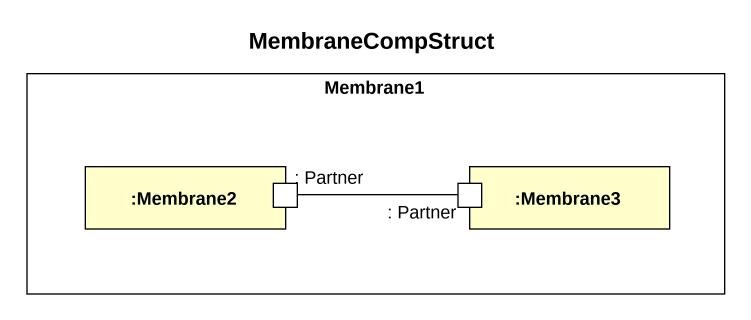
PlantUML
@startuml
title MembraneCompStruct
rectangle Membrane1 {
  rectangle ":Membrane2" as Membrane2 {
    port ": Partner" as Partner
  }
  rectangle ":Membrane3" as Membrane3 {
    port ": Partner" as Partner_2
  }
}
Partner -right- Partner_2
@enduml
